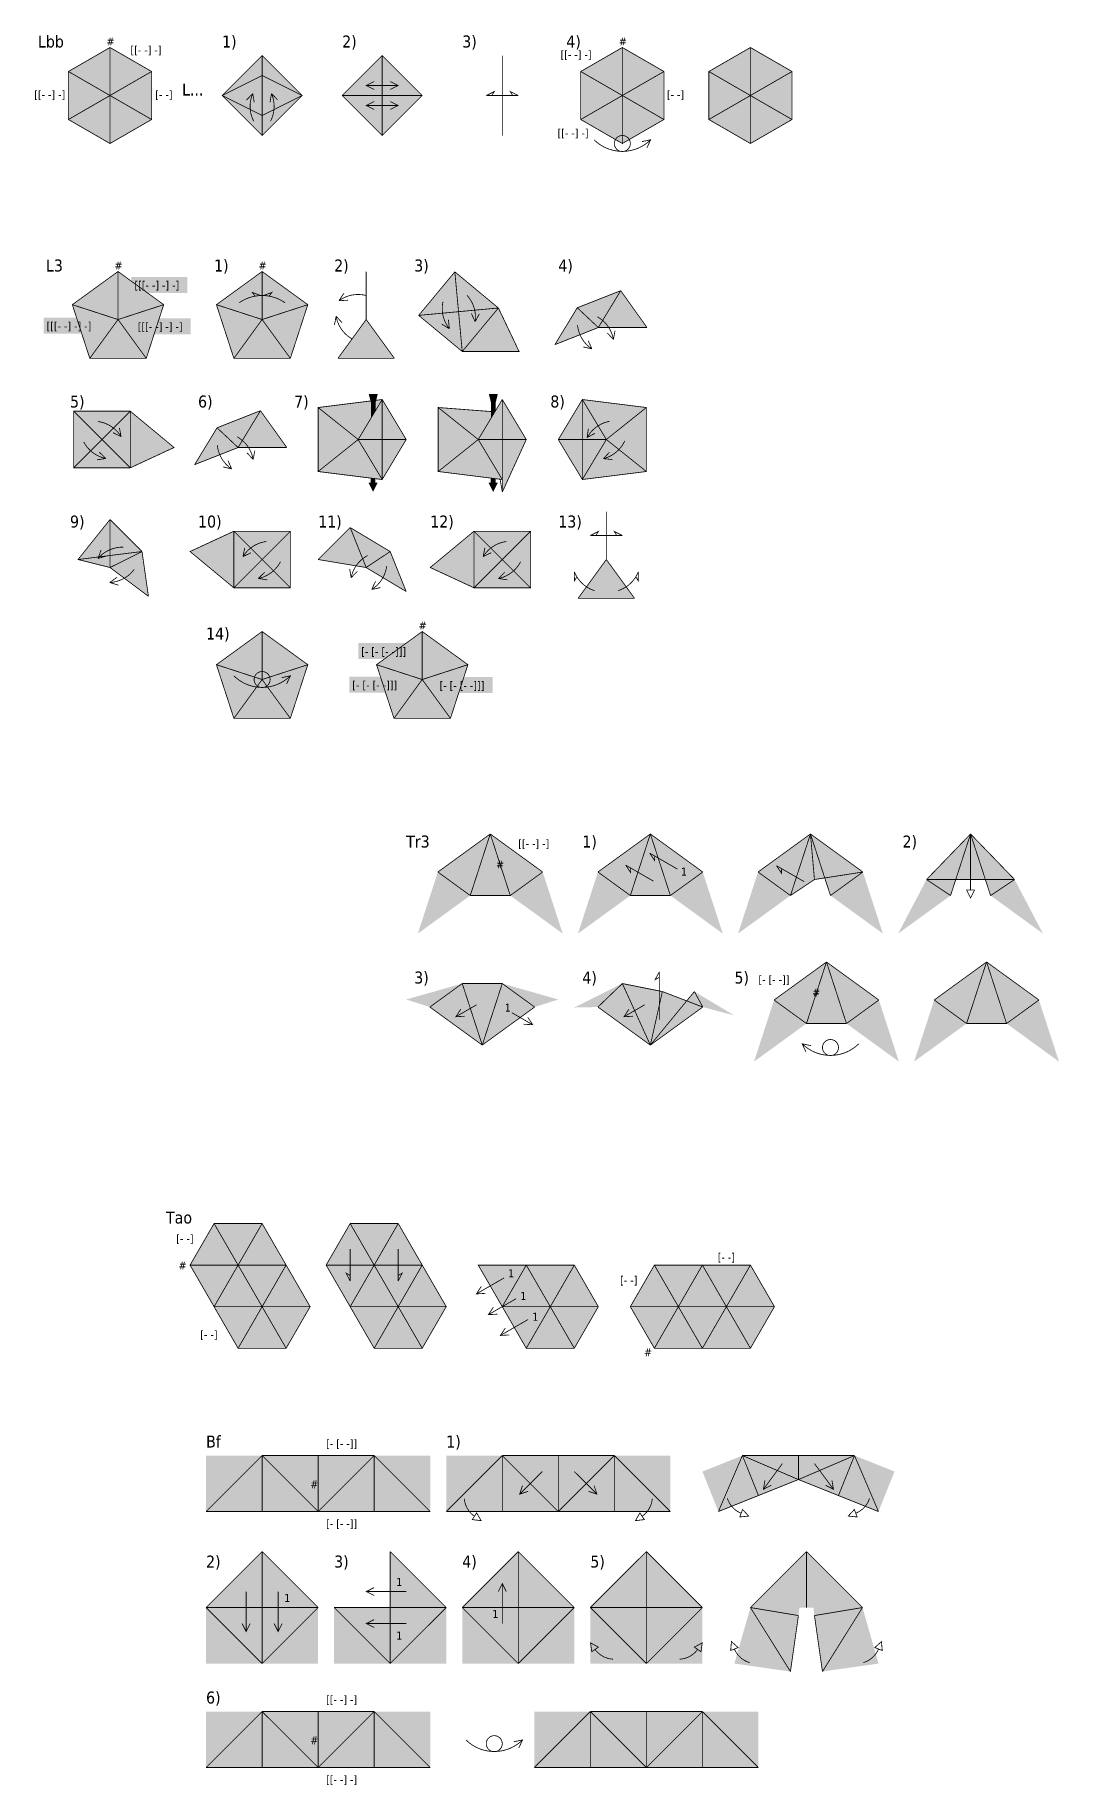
# Model space of a CAD drawing. Header units: inches. Extents: x -12.5 to 77.3, y -38.9 to 8.1.
# Drawn here: x 26.06 to 38.85, y -37.62 to -15.74 of the extents above; entities that cross this region are included whole.
import ezdxf

# ---------------------------------------------------------------- set-up
doc = ezdxf.new("R2010")
doc.units = ezdxf.units.IN
doc.header["$LTSCALE"] = 0.2
doc.header["$MEASUREMENT"] = 0
for name, pattern in [('crease . . . . .', [0.4, 0.2, -0.2]), ('mountain __ . . __ . .', [1.25, 0.5, -0.25, 0, -0.25, 0, -0.25]), ('valley __ __ __', [0.75, 0.5, -0.25])]:
    doc.linetypes.add(name, pattern=pattern)
for name, color, linetype in [('arrow-back', 250, 'Continuous'), ('edge', 7, 'Continuous'), ('face-1', 151, 'Continuous'), ('face-2', 91, 'Continuous'), ('face-3', 11, 'Continuous'), ('face-4', 191, 'Continuous'), ('face-5', 51, 'Continuous'), ('face-6', 33, 'Continuous'), ('face-7', 253, 'Continuous'), ('face-n', 254, 'Continuous'), ('hinge', 250, 'crease . . . . .'), ('mountain', 12, 'mountain __ . . __ . .'), ('valley', 143, 'valley __ __ __'), ('z-labels', 94, 'Continuous'), ('z-pats', 251, 'Continuous')]:
    doc.layers.add(name, color=color, linetype=linetype)
doc.styles.add('labels', font='')
doc.styles.get('labels').set_extended_font_data('Tahoma')

msp = doc.modelspace()

# ---------------------------------------------------------------- linework, layer by layer
at = {"const_width": 0.01}
for points in [[(28.4, -16.5), (28.9, -16), (29.4, -16.5), (28.9, -17)], [(29.9, -16.5), (30.4, -16), (30.9, -16.5), (30.4, -17)], [(37.8, -26.430579), (37.8, -26.430579), (37.75, -26.530579), (37.7, -26.430579)], [(31.580404, -34.217157), (31.636337, -34.313965), (31.525332, -34.300626)], [(33.619596, -34.217157), (33.563663, -34.313965), (33.674668, -34.300626)], [(34.901883, -34.174262), (34.977879, -34.256267), (34.866678, -34.26786)], [(36.298117, -34.174262), (36.222121, -34.256267), (36.333322, -34.26786)], [(33.100259, -35.894917), (33.002271, -35.841078), (33.017994, -35.951771)], [(34.299741, -35.894917), (34.397729, -35.841078), (34.382006, -35.951771)], [(34.846368, -35.900227), (34.762994, -35.825734), (34.753425, -35.937127)], [(36.553632, -35.900227), (36.637006, -35.825734), (36.646575, -35.937127)]]:
    msp.add_lwpolyline(points, close=True, dxfattribs=at)
for points in [[(28.9, -16.75), (28.9, -16.25)], [(30.3, -16.325), (30.3, -16.325), (30.2, -16.375), (30.3, -16.425)], [(30.2, -16.375), (30.6, -16.375)], [(30.5, -16.325), (30.5, -16.325), (30.6, -16.375), (30.5, -16.425)], [(28.705783, -16.556127), (28.783162, -16.475426)], [(28.801295, -16.58575), (28.783162, -16.475426)], [(28.998705, -16.58575), (29.016838, -16.475426)], [(29.094217, -16.556127), (29.016838, -16.475426)], [(30.3, -16.675), (30.3, -16.675), (30.2, -16.625), (30.3, -16.575)], [(30.2, -16.625), (30.6, -16.625)], [(30.5, -16.675), (30.5, -16.675), (30.6, -16.625), (30.5, -16.575)], [(33.7062, -17.154834), (33.7062, -17.154834), (33.753553, -17.053553), (33.644117, -17.076439)], [(29.921026, -18.972081), (29.859622, -19.065514)], [(29.971211, -19.058577), (29.859622, -19.065514)], [(31.514148, -19.224835), (31.560777, -19.326452)], [(31.614093, -19.228179), (31.560777, -19.326452)], [(29.803698, -19.368864), (29.824498, -19.259012)], [(29.8999, -19.341564), (29.824498, -19.259012)], [(31.143003, -19.357187), (31.23895, -19.414585)], [(31.2273, -19.303389), (31.23895, -19.414585)], [(33.212447, -19.467163), (33.287969, -19.549604)], [(33.308608, -19.439721), (33.287969, -19.549604)], [(32.910523, -19.641987), (33.019441, -19.667224)], [(32.97428, -19.564947), (33.019441, -19.667224)], [(30.263396, -20.527674), (30.263396, -20.33615), (30.238396, -20.23615), (30.338396, -20.23615), (30.313396, -20.33615), (30.313396, -20.444341)], [(31.763396, -20.527674), (31.763396, -20.33615), (31.738396, -20.23615), (31.838396, -20.23615), (31.813396, -20.33615), (31.813396, -20.444341)], [(27.037912, -20.715021), (27.138692, -20.763432)], [(27.116953, -20.653762), (27.138692, -20.763432)], [(32.975966, -20.664859), (32.959771, -20.775484)], [(33.057988, -20.722065), (32.959771, -20.775484)], [(26.867359, -20.958669), (26.947341, -21.036791)], [(28.712447, -20.967163), (28.787969, -21.049604)], [(28.808608, -20.939721), (28.787969, -21.049604)], [(33.24058, -20.956826), (33.164628, -21.038872)], [(26.836854, -21.053903), (26.947341, -21.036791)], [(28.410523, -21.141987), (28.519441, -21.167224)], [(28.47428, -21.064947), (28.519441, -21.167224)], [(33.275836, -21.050406), (33.164628, -21.038872)], [(30.311246, -21.288906), (30.311246, -21.343841), (30.336246, -21.343841), (30.286246, -21.443841), (30.236246, -21.343841), (30.261246, -21.343841), (30.261246, -21.282656)], [(31.811246, -21.288906), (31.811246, -21.343841), (31.836246, -21.343841), (31.786246, -21.443841), (31.736246, -21.343841), (31.761246, -21.343841), (31.761246, -21.282656)], [(26.887965, -22.182301), (26.849709, -22.287357)], [(26.956708, -22.254928), (26.849709, -22.287357)], [(28.683047, -22.153762), (28.661308, -22.263432)], [(28.762088, -22.215021), (28.661308, -22.263432)], [(31.683047, -22.153762), (31.661308, -22.263432)], [(31.762088, -22.215021), (31.661308, -22.263432)], [(27.087991, -22.521794), (26.997001, -22.586764)], [(28.932641, -22.458669), (28.852659, -22.536791)], [(29.993868, -22.41731), (30.011806, -22.527666)], [(30.089329, -22.447101), (30.011806, -22.527666)], [(31.932641, -22.458669), (31.852659, -22.536791)], [(27.103571, -22.620573), (26.997001, -22.586764)], [(28.963146, -22.553903), (28.852659, -22.536791)], [(30.316982, -22.572671), (30.269324, -22.67381)], [(30.37883, -22.651251), (30.269324, -22.67381)], [(31.963146, -22.553903), (31.852659, -22.536791)], [(29.2062, -23.854834), (29.2062, -23.854834), (29.253553, -23.753553), (29.144117, -23.776439)], [(37.75, -25.730579), (37.75, -26.430579)], [(31.381699, -27.921893), (31.381699, -27.921893), (31.320096, -28.015195), (31.431699, -28.008496)], [(31.579904, -27.865195), (31.320096, -28.015195)], [(32.020096, -27.965195), (32.279904, -28.115195)], [(33.481699, -27.921893), (33.481699, -27.921893), (33.420096, -28.015195), (33.531699, -28.008496)], [(33.679904, -27.865195), (33.420096, -28.015195)], [(32.218301, -28.021893), (32.218301, -28.021893), (32.279904, -28.115195), (32.168301, -28.108496)], [(35.6938, -28.454834), (35.6938, -28.454834), (35.646447, -28.353553), (35.755883, -28.376439)], [(31.923205, -31.279423), (31.576795, -31.479423)], [(31.688398, -31.472724), (31.688398, -31.472724), (31.576795, -31.479423), (31.638398, -31.386122)], [(31.838397, -31.732532), (31.838397, -31.732532), (31.726795, -31.73923), (31.788397, -31.645929)], [(32.073205, -31.53923), (31.726795, -31.73923)], [(31.988397, -31.992339), (31.988397, -31.992339), (31.876795, -31.999038), (31.938397, -31.905737)], [(32.223205, -31.799038), (31.876795, -31.999038)], [(35.4, -33.6), (35.162244, -33.92167)], [(35.8, -33.6), (36.037756, -33.92167)], [(32.223223, -33.947487), (32.223223, -33.947487), (32.117157, -33.982843), (32.152513, -33.876777)], [(32.4, -33.7), (32.117157, -33.982843)], [(32.8, -33.7), (33.082843, -33.982843)], [(32.976777, -33.947487), (32.976777, -33.947487), (33.082843, -33.982843), (33.047487, -33.876777)], [(35.261891, -33.870972), (35.261891, -33.870972), (35.162244, -33.92167), (35.181474, -33.811533)], [(35.938109, -33.870972), (35.938109, -33.870972), (36.037756, -33.92167), (36.018526, -33.811533)], [(28.7, -35.2), (28.7, -35.7)], [(29.1, -35.2), (29.1, -35.7)], [(30.3, -35.25), (30.3, -35.25), (30.2, -35.2), (30.3, -35.15)], [(30.7, -35.2), (30.2, -35.2)], [(31.85, -35.2), (31.85, -35.2), (31.9, -35.1), (31.95, -35.2)], [(31.9, -35.6), (31.9, -35.1)], [(28.75, -35.6), (28.75, -35.6), (28.7, -35.7), (28.65, -35.6)], [(29.15, -35.6), (29.15, -35.6), (29.1, -35.7), (29.05, -35.6)], [(30.3, -35.65), (30.3, -35.65), (30.2, -35.6), (30.3, -35.55)], [(30.7, -35.6), (30.2, -35.6)], [(32.1062, -37.156171), (32.1062, -37.156171), (32.153553, -37.05489), (32.044117, -37.077776)]]:
    msp.add_lwpolyline(points, dxfattribs=at)
for points in [[(28.795236, -16.821841, -0.226312), (28.783162, -16.475426, 0.290796)], [(29.004764, -16.821841, 0.226312), (29.016838, -16.475426, -0.290796)], [(33.046447, -17.053553, 0.410434), (33.753553, -17.053553, -0.610292)], [(33.4, -17.2, 1), (33.4, -17, 1), (33.4, -17.2, -0.414214)], [(30.2, -19, 0.226312), (29.859622, -19.065514, -0.290796)], [(31.457635, -18.995528, -0.226312), (31.560777, -19.326452, 0.290796)], [(31.159098, -19.077282, 0.226312), (31.23895, -19.414585, -0.290796)], [(30.023665, -19.542705, -0.226312), (29.824498, -19.259012, 0.290796)], [(32.840077, -19.370615, 0.226312), (33.019441, -19.667224, -0.290796)], [(33.088388, -19.266202, -0.226312), (33.287969, -19.549604, 0.290796)], [(26.847974, -20.574668, -0.226312), (27.138692, -20.763432, 0.290796)], [(28.588388, -20.766202, -0.226312), (28.787969, -21.049604, 0.290796)], [(33.240627, -20.572337, 0.226312), (32.959771, -20.775484, -0.290796)], [(26.670471, -20.828243, 0.226312), (26.947341, -21.036791, -0.290796)], [(28.340077, -20.870615, 0.226312), (28.519441, -21.167224, -0.290796)], [(33.430659, -20.816663, -0.226312), (33.164628, -21.038872, 0.290796)], [(28.952026, -22.074668, 0.226312), (28.661308, -22.263432, -0.290796)], [(31.952026, -22.074668, 0.226312), (31.661308, -22.263432, -0.290796)], [(27.165877, -22.145275, 0.226312), (26.849709, -22.287357, -0.290796)], [(30.218278, -22.249244, 0.226312), (30.011806, -22.527666, -0.290796)], [(27.302509, -22.423016, -0.226312), (26.997001, -22.586764, 0.290796)], [(29.129529, -22.328243, -0.226312), (28.852659, -22.536791, 0.290796)], [(30.455911, -22.381689, -0.226312), (30.269324, -22.67381, 0.290796)], [(32.129529, -22.328243, -0.226312), (31.852659, -22.536791, 0.290796)], [(28.546447, -23.753553, 0.410434), (29.253553, -23.753553, -0.610292)], [(28.9, -23.9, 1), (28.9, -23.7, 1), (28.9, -23.9, -0.414214)], [(36.353553, -28.353553, -0.410434), (35.646447, -28.353553, 0.610292)], [(36, -28.5, -1), (36, -28.3, -1), (36, -28.5, 0.414214)], [(31.426019, -34.038437, 0.226312), (31.552869, -34.258892, -0.290796)], [(33.773981, -34.038437, -0.226312), (33.647131, -34.258892, 0.290796)], [(34.711729, -34.034202, 0.226312), (34.884281, -34.221062, -0.290796)], [(36.488271, -34.034202, -0.226312), (36.315719, -34.221062, 0.290796)], [(33.282257, -36.045424, -0.226312), (33.059126, -35.923344, 0.290796)], [(34.117743, -36.045424, 0.226312), (34.340874, -35.923344, -0.290796)], [(34.989861, -36.087804, -0.226312), (34.799896, -35.918677, 0.290796)], [(36.410139, -36.087804, 0.226312), (36.600104, -35.918677, -0.290796)], [(31.446447, -37.05489, 0.410434), (32.153553, -37.05489, -0.610292)], [(31.8, -37.201337, 1), (31.8, -37.001337, 1), (31.8, -37.201337, -0.414214)]]:
    msp.add_lwpolyline(points, format="xyb", dxfattribs=at)
at = {"color": 254}
for points in [[(27.967012, -18.766561), (27.967012, -18.966561), (27.267012, -18.766561), (27.267012, -18.966561)], [(26.869276, -19.276973), (26.869276, -19.476973), (26.169276, -19.276973), (26.169276, -19.476973)], [(28.008964, -19.283965), (28.008964, -19.483965), (27.308964, -19.283965), (27.308964, -19.483965)], [(30.263396, -20.33615), (30.313396, -20.33615), (30.238396, -20.23615), (30.338396, -20.23615)], [(30.313396, -20.444341), (30.263396, -20.527674), (30.313396, -20.33615), (30.263396, -20.33615)], [(31.763396, -20.33615), (31.813396, -20.33615), (31.738396, -20.23615), (31.838396, -20.23615)], [(31.813396, -20.444341), (31.763396, -20.527674), (31.813396, -20.33615), (31.763396, -20.33615)], [(30.336246, -21.343841), (30.286246, -21.443841), (30.236246, -21.343841)], [(30.311246, -21.343841), (30.261246, -21.343841), (30.310344, -21.292914), (30.262085, -21.286881)], [(31.836246, -21.343841), (31.786246, -21.443841), (31.736246, -21.343841)], [(31.811246, -21.343841), (31.761246, -21.343841), (31.810344, -21.292914), (31.762085, -21.286881)], [(30.800419, -23.345095), (30.800419, -23.545095), (30.100419, -23.345095), (30.100419, -23.545095)], [(30.688967, -23.765183), (30.688967, -23.965183), (29.988967, -23.765183), (29.988967, -23.965183)], [(31.778687, -23.76993), (31.778687, -23.96993), (31.078687, -23.76993), (31.078687, -23.96993)]]:
    msp.add_solid(points, dxfattribs=at)
at = {"layer": 'arrow-back', "const_width": 0.01}
for points in [[(31.77, -16.5), (31.8, -16.45), (31.7, -16.5)], [(31.7, -16.5), (32.1, -16.5)], [(32.03, -16.5), (32, -16.45), (32.1, -16.5)], [(28.812368, -19.007855), (28.776947, -18.961537), (28.881926, -19)], [(28.987632, -19.007855), (29.023053, -18.961537), (28.918074, -19)], [(33.07, -22), (33.1, -21.95), (33, -22)], [(33, -22), (33.4, -22)], [(33.33, -22), (33.3, -21.95), (33.4, -22)], [(32.832621, -22.515048), (32.802356, -22.564888), (32.800007, -22.453109)], [(33.567379, -22.515048), (33.597644, -22.564888), (33.599993, -22.453109)], [(34.088397, -26.170096), (33.741987, -25.970096)], [(33.802609, -26.005096), (33.80359, -26.063398), (33.741987, -25.970096)], [(33.788397, -26.320096), (33.441987, -26.120096)], [(33.502609, -26.155096), (33.50359, -26.213398), (33.441987, -26.120096)], [(35.67287, -26.327432), (35.32646, -26.127432)], [(35.387082, -26.162432), (35.388063, -26.220734), (35.32646, -26.127432)], [(33.860041, -27.523396), (33.809145, -27.55185), (33.862187, -27.45343)], [(33.862187, -28.05343), (33.862187, -27.45343)], [(30, -30.919615), (30, -31.319615)], [(30.6, -30.919615), (30.6, -31.319615)], [(30, -31.249615), (29.95, -31.219615), (30, -31.319615)], [(30.6, -31.249615), (30.65, -31.219615), (30.6, -31.319615)]]:
    msp.add_lwpolyline(points, dxfattribs=at)
for points in [[(28.613212, -19.090424, -0.315299), (29.186788, -19.090424, 0.290796)], [(33.053497, -22.689523, -0.226312), (32.800007, -22.453109, 0.290796)], [(33.346503, -22.689523, 0.226312), (33.599993, -22.453109, -0.290796)]]:
    msp.add_lwpolyline(points, format="xyb", dxfattribs=at)
at = {"layer": 'edge', "const_width": 0.01}
for points in [[(27, -17.1), (27.519615, -16.8), (27.519615, -16.2), (27, -15.9), (26.480385, -16.2), (26.480385, -16.8)], [(33.4, -17.1), (33.919615, -16.8), (33.919615, -16.2), (33.4, -15.9), (32.880385, -16.2), (32.880385, -16.8)], [(35, -17.1), (35.519615, -16.8), (35.519615, -16.2), (35, -15.9), (34.480385, -16.2), (34.480385, -16.8)], [(27.1, -18.7), (27.670634, -19.11459), (27.452671, -19.78541), (26.747329, -19.78541), (26.529366, -19.11459)], [(28.9, -18.7), (29.470634, -19.11459), (29.252671, -19.78541), (28.547329, -19.78541), (28.329366, -19.11459)], [(31.307508, -18.704288), (30.855898, -19.24839), (31.4, -19.7), (32.110151, -19.700003), (31.85161, -19.155898)], [(30.4, -20.3), (30.7, -20.8), (30.4, -21.3), (29.6, -21.2), (29.6, -20.4)], [(32.9, -20.3), (32.6, -20.8), (32.9, -21.3), (33.7, -21.2), (33.7, -20.4)], [(26.546447, -20.446447), (26.546447, -21.153553), (27.253553, -21.153553), (27.8, -20.9), (27.253553, -20.446447)], [(29.253553, -21.946447), (29.253553, -22.653553), (28.546447, -22.653553), (28, -22.2), (28.546447, -21.946447)], [(32.253553, -21.946447), (32.253553, -22.653553), (31.546447, -22.653553), (31, -22.4), (31.546447, -21.946447)], [(28.9, -23.2), (29.470634, -23.61459), (29.252671, -24.28541), (28.547329, -24.28541), (28.329366, -23.61459)], [(30.9, -23.2), (31.470634, -23.61459), (31.252671, -24.28541), (30.547329, -24.28541), (30.329366, -23.61459)], [(28.9, -30.6), (28.3, -30.6), (28, -31.119615), (28.6, -32.158846), (29.2, -32.158845), (29.5, -31.63923)], [(30.6, -30.6), (30, -30.6), (29.7, -31.119615), (30.3, -32.158846), (30.9, -32.158845), (31.2, -31.63923)], [(32.8, -31.119615), (31.6, -31.119615), (32.2, -32.158846), (32.8, -32.158845), (33.1, -31.63923)], [(33.8, -31.119615), (33.5, -31.63923), (33.8, -32.158845), (35, -32.158845), (35.3, -31.63923), (35, -31.119615)]]:
    msp.add_lwpolyline(points, close=True, dxfattribs=at)
for points in [[(31.9, -16), (31.9, -17)], [(30.2, -18.7), (30.2, -19.3)], [(33.379476, -18.939681), (32.83696, -19.153403)], [(33.379476, -18.939681), (33.708276, -19.399997)], [(32.83696, -19.153403), (32.557485, -19.613722)], [(30.2, -19.3), (29.847329, -19.78541)], [(30.2, -19.3), (30.552671, -19.78541)], [(32.557485, -19.613722), (33.1, -19.4)], [(33.1, -19.4), (33.708276, -19.399997)], [(29.847329, -19.78541), (30.552671, -19.78541)], [(30.4, -20.3), (30.4, -21.3)], [(31.9, -21.3), (31.9, -20.3)], [(31.9, -20.3), (32.2, -20.8), (31.9, -21.457757)], [(32.9, -20.3), (32.9, -21.3)], [(28.879476, -20.439681), (28.33696, -20.653403)], [(28.879476, -20.439681), (29.208276, -20.899997)], [(31.9, -21.3), (31.1, -21.2), (31.1, -20.4), (31.807562, -20.454064)], [(28.33696, -20.653403), (28.057485, -21.113722)], [(28.057485, -21.113722), (28.6, -20.9)], [(28.6, -20.9), (29.208276, -20.899997)], [(31.9, -21.451453), (31.872997, -21.296625)], [(31.9, -21.3), (31.9, -21.457757)], [(27, -21.8), (26.6, -22.3), (27, -22.4), (27.48, -22.76)], [(27, -21.8), (27, -22.4)], [(27, -21.8), (27.4, -22.2)], [(33.2, -21.7), (33.2, -22.3)], [(30, -21.9), (29.6, -22.3)], [(30, -21.9), (30.5, -22.2)], [(27.4, -22.2), (27.48, -22.76)], [(30.2, -22.4), (29.6, -22.3)], [(30.5, -22.2), (30.7, -22.7)], [(33.2, -22.3), (32.847329, -22.78541)], [(33.2, -22.3), (33.552671, -22.78541)], [(30.7, -22.7), (30.2, -22.4)], [(32.847329, -22.78541), (33.552671, -22.78541)], [(31.095492, -26.206107), (31.75, -25.730579)], [(31.75, -25.730579), (32.404508, -26.206107)], [(33.095492, -26.206107), (33.75, -25.730579)], [(33.75, -25.730579), (34, -26.5)], [(33.75, -25.730579), (34.404508, -26.206107)], [(35.095492, -26.206107), (35.75, -25.730579)], [(35.75, -25.730579), (36, -26.5)], [(35.75, -25.730579), (36.404508, -26.206107)], [(37.2, -26.3), (37.75, -25.730579)], [(37.5, -26.5), (37.75, -25.730579)], [(37.75, -25.730579), (38, -26.5)], [(37.75, -25.730579), (38.3, -26.3)], [(35.8, -26.3), (36.404508, -26.206107)], [(35.5, -26.5), (35.8, -26.3)], [(37.2, -26.3), (38.3, -26.3)], [(31.5, -26.5), (32, -26.5)], [(33.5, -26.5), (34, -26.5)], [(35.295492, -27.806107), (35.95, -27.330579)], [(35.95, -27.330579), (36.604508, -27.806107)], [(37.295492, -27.806107), (37.95, -27.330579)], [(37.95, -27.330579), (38.604508, -27.806107)], [(31.4, -27.6), (31.9, -27.6)], [(31.9, -27.6), (32.304508, -27.893893)], [(33.4, -27.6), (33.9, -27.7)], [(33.75, -28.369421), (34.3, -27.7)], [(33.9, -27.7), (34.404508, -27.893893)], [(34.3, -27.7), (34.404508, -27.893893)], [(30.995492, -27.893893), (31.65, -28.369421)], [(31.65, -28.369421), (32.304508, -27.893893)], [(33.095492, -27.893893), (33.75, -28.369421)], [(33.75, -28.369421), (34.404508, -27.893893)], [(35.7, -28.1), (36.2, -28.1)], [(37.7, -28.1), (38.2, -28.1)], [(32.2, -31.119615), (32.5, -31.63923)], [(32.2, -32.158846), (32.5, -31.63923)], [(28.9, -33.5), (29.6, -33.5)], [(29.6, -33.5), (30.3, -33.5)], [(31.9, -33.5), (32.6, -33.5)], [(32.6, -33.5), (33.3, -33.5)], [(34.9, -33.5), (35.6, -33.5)], [(35.6, -33.5), (36.3, -33.5)], [(35.1, -34), (35.6, -33.8)], [(35.6, -33.8), (36.1, -34)], [(34.6, -34.2), (35.1, -34)], [(36.1, -34), (36.6, -34.2)], [(28.2, -34.2), (28.9, -34.2)], [(28.9, -34.2), (29.6, -34.2)], [(29.6, -34.2), (30.3, -34.2)], [(30.3, -34.2), (31, -34.2)], [(31.2, -34.2), (31.9, -34.2)], [(31.9, -34.2), (32.6, -34.2)], [(32.6, -34.2), (33.3, -34.2)], [(33.3, -34.2), (34, -34.2)], [(28.2, -35.4), (28.9, -34.7)], [(28.9, -34.7), (29.6, -35.4)], [(30.5, -34.7), (30.5, -35.4)], [(30.5, -34.7), (31.2, -35.4)], [(31.4, -35.4), (32.1, -34.7)], [(32.1, -34.7), (32.8, -35.4)], [(33, -35.4), (33.7, -34.7)], [(33.7, -34.7), (34.4, -35.4)], [(35, -35.4), (35.7, -34.7)], [(35.7, -34.7), (36.4, -35.4)], [(28.9, -35.4), (28.9, -36.1)], [(30.5, -35.4), (29.8, -35.4)], [(30.5, -36.1), (31.2, -35.4)], [(31.4, -35.4), (32.1, -36.1)], [(32.1, -35.4), (32.1, -36.1)], [(33.7, -35.4), (33.7, -36.1)], [(35.6, -35.5), (35.5, -36.2)], [(35.8, -35.5), (35.9, -36.2)], [(28.9, -36.7), (29.6, -36.7)], [(29.6, -36.7), (30.3, -36.7)], [(33, -36.7), (33.7, -36.7)], [(33.7, -36.7), (34.4, -36.7)], [(28.2, -37.4), (28.9, -37.4)], [(28.9, -37.4), (29.6, -37.4)], [(29.6, -37.4), (30.3, -37.4)], [(30.3, -37.4), (31, -37.4)], [(32.3, -37.4), (33, -37.4)], [(33, -37.4), (33.7, -37.4)], [(33.7, -37.4), (34.4, -37.4)], [(34.4, -37.4), (35.1, -37.4)]]:
    msp.add_lwpolyline(points, dxfattribs=at)
at = {"layer": 'face-1'}
for points in [[(26.480385, -16.2), (27, -16.5), (27, -15.9)], [(27, -15.9), (27, -16.5), (27.519615, -16.2)], [(32.880385, -16.2), (33.4, -16.5), (33.4, -15.9)], [(33.4, -15.9), (33.4, -16.5), (33.919615, -16.2)], [(26.480385, -16.8), (27, -16.5), (26.480385, -16.2)], [(27.519615, -16.2), (27, -16.5), (27.519615, -16.8)], [(28.9, -16.75), (28.9, -16.25), (28.4, -16.5)], [(32.880385, -16.8), (33.4, -16.5), (32.880385, -16.2)], [(27, -17.1), (27, -16.5), (26.480385, -16.8)], [(27.519615, -16.8), (27, -16.5), (27, -17.1)], [(28.4, -16.5), (28.9, -16.75), (28.9, -17)], [(33.4, -17.1), (33.4, -16.5), (32.880385, -16.8)], [(35, -17.1), (35, -16.5), (34.480385, -16.8)], [(35.519615, -16.8), (35, -16.5), (35, -17.1)], [(27.1, -19.3), (26.529366, -19.11459), (27.1, -19.3), (27.1, -18.7)], [(27.1, -18.7), (27.1, -19.3), (27.670634, -19.11459)], [(28.9, -19.3), (28.329366, -19.11459), (28.9, -19.3), (28.9, -18.7)], [(28.9, -18.7), (28.9, -19.3), (29.470634, -19.11459)], [(33.379476, -18.939681), (32.83696, -19.153403), (33.1, -19.4)], [(33.379476, -18.939681), (33.708276, -19.399997), (33.1, -19.4)], [(26.747329, -19.78541), (27.1, -19.3), (26.529366, -19.11459)], [(27.670634, -19.11459), (27.1, -19.3), (27.452671, -19.78541)], [(28.547329, -19.78541), (28.9, -19.3), (28.329366, -19.11459)], [(29.470634, -19.11459), (28.9, -19.3), (29.252671, -19.78541)], [(31.4, -19.7), (31.85161, -19.155898), (32.110151, -19.700003)], [(33.1, -19.4), (32.557485, -19.613722), (32.83696, -19.153403)], [(27.1, -19.3), (27.452671, -19.78541), (26.747329, -19.78541)], [(28.9, -19.3), (29.252671, -19.78541), (28.547329, -19.78541)], [(30.2, -19.3), (30.552671, -19.78541), (29.847329, -19.78541)], [(27.253553, -21.153553), (27.253553, -20.446447), (27.8, -20.9)], [(28.879476, -20.439681), (28.33696, -20.653403), (28.6, -20.9)], [(28.879476, -20.439681), (29.208276, -20.899997), (28.6, -20.9)], [(28.6, -20.9), (28.057485, -21.113722), (28.33696, -20.653403)], [(27, -21.8), (27.4, -22.2), (27, -22.4)], [(28.546447, -22.653553), (28.546447, -21.946447), (28, -22.2)], [(28.546447, -21.946447), (28.9, -22.3), (28.546447, -22.653553)], [(30, -21.9), (29.6, -22.3), (30.2, -22.4)], [(30, -21.9), (30.5, -22.2), (30.2, -22.4)], [(31.546447, -22.653553), (31.546447, -21.946447), (31, -22.4)], [(27.4, -22.2), (27, -22.4), (27.48, -22.76)], [(30.2, -22.4), (30.7, -22.7), (30.5, -22.2)], [(33.2, -22.3), (33.552671, -22.78541), (32.847329, -22.78541)], [(28.9, -23.8), (28.329366, -23.61459), (28.9, -23.8), (28.9, -23.2)], [(28.547329, -24.28541), (28.9, -23.8), (28.329366, -23.61459)], [(29.470634, -23.61459), (28.9, -23.8), (29.252671, -24.28541)], [(28.9, -23.8), (29.252671, -24.28541), (28.547329, -24.28541)], [(31.5, -26.5), (31.095492, -26.206107), (31.75, -25.730579)], [(31.5, -26.5), (32, -26.5), (31.75, -25.730579)], [(32.404508, -26.206107), (32, -26.5), (31.75, -25.730579)], [(33.5, -26.5), (33.095492, -26.206107), (33.75, -25.730579)], [(33.5, -26.5), (34, -26.5), (33.75, -25.730579)], [(34.404508, -26.206107), (34, -26.5), (33.75, -25.730579)], [(35.5, -26.5), (35.095492, -26.206107), (35.75, -25.730579)], [(35.5, -26.5), (35.8, -26.3), (35.75, -25.730579)], [(36.404508, -26.206107), (36, -26.5), (35.75, -25.730579)], [(37.5, -26.5), (37.2, -26.3), (37.75, -25.730579)], [(38.3, -26.3), (38, -26.5), (37.75, -25.730579)], [(31.5, -26.5), (31.095492, -26.206107), (30.845492, -26.975528)], [(32.404508, -26.206107), (32, -26.5), (32.654508, -26.975528)], [(33.5, -26.5), (33.095492, -26.206107), (32.845492, -26.975528)], [(34.404508, -26.206107), (34, -26.5), (34.654508, -26.975528)], [(35.5, -26.5), (35.095492, -26.206107), (34.845492, -26.975528)], [(36.404508, -26.206107), (36, -26.5), (36.654508, -26.975528)], [(37.5, -26.5), (37.2, -26.3), (36.845492, -26.975528)], [(38.3, -26.3), (38, -26.5), (38.654508, -26.975528)], [(37.7, -28.1), (38.2, -28.1), (37.95, -27.330579)], [(38.604508, -27.806107), (38.2, -28.1), (37.95, -27.330579)], [(31.4, -27.6), (30.995492, -27.893893), (30.7, -27.8)], [(31.4, -27.6), (30.995492, -27.893893), (31.65, -28.369421)], [(32.304508, -27.893893), (31.9, -27.6), (31.65, -28.369421)], [(32.304508, -27.893893), (31.9, -27.6), (32.6, -27.8)], [(33.4, -27.6), (33.095492, -27.893893), (32.8, -27.9)], [(33.4, -27.6), (33.095492, -27.893893), (33.75, -28.369421)], [(34.404508, -27.893893), (33.9, -27.7), (33.75, -28.369421)], [(34.404508, -27.893893), (34.3, -27.7), (34.8, -28)], [(35.7, -28.1), (35.295492, -27.806107), (35.045492, -28.575528)], [(36.604508, -27.806107), (36.2, -28.1), (36.854508, -28.575528)], [(28, -31.119615), (28.6, -31.119615), (28.3, -30.6)], [(28.3, -30.6), (28.6, -31.119615), (28.9, -30.6)], [(28.9, -30.6), (28.6, -31.119615), (29.2, -31.119615)], [(29.7, -31.119615), (30.3, -31.119615), (30, -30.6)], [(30, -30.6), (30.3, -31.119615), (30.6, -30.6)], [(30.6, -30.6), (30.3, -31.119615), (30.9, -31.119615)], [(28.3, -31.63923), (28.6, -31.119615), (28, -31.119615)], [(28.9, -31.63923), (28.6, -31.119615), (28.3, -31.63923)], [(29.2, -31.119615), (28.6, -31.119615), (28.9, -31.63923)], [(29.2, -31.119615), (28.9, -31.63923), (29.5, -31.63923)], [(30, -31.63923), (30.3, -31.119615), (29.7, -31.119615)], [(30.6, -31.63923), (30.3, -31.119615), (30, -31.63923)], [(30.9, -31.119615), (30.3, -31.119615), (30.6, -31.63923)], [(30.9, -31.119615), (30.6, -31.63923), (31.2, -31.63923)], [(31.9, -31.63923), (32.2, -31.119615), (31.6, -31.119615)], [(32.5, -31.63923), (32.2, -31.119615), (31.9, -31.63923)], [(32.8, -31.119615), (32.2, -31.119615), (32.5, -31.63923)], [(32.8, -31.119615), (32.5, -31.63923), (33.1, -31.63923)], [(35, -31.119615), (34.4, -31.119615), (34.7, -31.63923)], [(35, -31.119615), (34.7, -31.63923), (35.3, -31.63923)], [(28.6, -32.158846), (28.9, -31.63923), (28.3, -31.63923)], [(29.2, -32.158845), (28.9, -31.63923), (28.6, -32.158846)], [(29.5, -31.63923), (28.9, -31.63923), (29.2, -32.158845)], [(30.3, -32.158846), (30.6, -31.63923), (30, -31.63923)], [(30.9, -32.158845), (30.6, -31.63923), (30.3, -32.158846)], [(31.2, -31.63923), (30.6, -31.63923), (30.9, -32.158845)], [(32.2, -32.158846), (32.5, -31.63923), (31.9, -31.63923)], [(32.8, -32.158845), (32.5, -31.63923), (32.2, -32.158846)], [(33.1, -31.63923), (32.5, -31.63923), (32.8, -32.158845)], [(35, -32.158845), (34.7, -31.63923), (34.4, -32.158846)], [(35.3, -31.63923), (34.7, -31.63923), (35, -32.158845)], [(28.2, -34.2), (28.9, -34.2), (28.2, -34.2), (28.9, -33.5)], [(28.2, -34.2), (28.2, -33.5), (28.2, -34.2), (28.9, -33.5)], [(29.6, -34.2), (28.9, -34.2), (29.6, -34.2), (28.9, -33.5)], [(28.9, -33.5), (29.6, -34.2), (29.6, -33.5)], [(30.3, -33.5), (29.6, -33.5), (29.6, -34.2)], [(29.6, -34.2), (30.3, -33.5), (30.3, -34.2)], [(31, -34.2), (30.3, -33.5), (30.3, -34.2)], [(31, -34.2), (30.3, -33.5), (31, -33.5)], [(31.2, -34.2), (31.9, -34.2), (31.2, -34.2), (31.9, -33.5)], [(31.2, -34.2), (31.2, -33.5), (31.2, -34.2), (31.9, -33.5)], [(32.6, -34.2), (31.9, -34.2), (32.6, -34.2), (31.9, -33.5)], [(31.9, -33.5), (32.6, -34.2), (32.6, -33.5)], [(33.3, -33.5), (32.6, -33.5), (32.6, -34.2)], [(32.6, -34.2), (33.3, -33.5), (33.3, -34.2)], [(34, -34.2), (33.3, -33.5), (33.3, -34.2)], [(34, -34.2), (33.3, -33.5), (34, -33.5)], [(34.6, -34.2), (34.4, -33.7), (34.6, -34.2), (34.9, -33.5)], [(34.6, -34.2), (35.1, -34), (34.6, -34.2), (34.9, -33.5)], [(35.6, -33.8), (35.1, -34), (35.6, -33.8), (34.9, -33.5)], [(34.9, -33.5), (35.6, -33.8), (35.6, -33.5)], [(36.3, -33.5), (35.6, -33.5), (35.6, -33.8)], [(35.6, -33.8), (36.3, -33.5), (36.1, -34)], [(36.6, -34.2), (36.3, -33.5), (36.1, -34)], [(36.6, -34.2), (36.3, -33.5), (36.8, -33.7)], [(28.2, -35.4), (28.9, -36.1), (28.9, -35.4)], [(28.2, -35.4), (28.9, -36.1), (28.2, -36.1)], [(29.6, -35.4), (28.9, -35.4), (28.9, -36.1)], [(29.6, -35.4), (29.6, -36.1), (28.9, -36.1)], [(29.8, -35.4), (30.5, -36.1), (29.8, -36.1)], [(31.2, -35.4), (31.2, -36.1), (30.5, -36.1)], [(31.4, -35.4), (32.1, -36.1), (31.4, -36.1)], [(32.8, -35.4), (32.1, -35.4), (32.1, -36.1)], [(32.8, -35.4), (32.8, -36.1), (32.1, -36.1)], [(33, -35.4), (33.7, -36.1), (33.7, -35.4)], [(33, -35.4), (33.7, -36.1), (33, -36.1)], [(34.4, -35.4), (33.7, -35.4), (33.7, -36.1)], [(34.4, -35.4), (34.4, -36.1), (33.7, -36.1)], [(35, -35.4), (35.5, -36.2), (34.8, -36.1)], [(35, -35.4), (35.5, -36.2), (35.6, -35.5)], [(36.4, -35.4), (35.8, -35.5), (35.9, -36.2)], [(36.4, -35.4), (36.6, -36.1), (35.9, -36.2)], [(28.2, -37.4), (28.9, -37.4), (28.2, -37.4), (28.9, -36.7)], [(28.2, -37.4), (28.2, -36.7), (28.2, -37.4), (28.9, -36.7)], [(31, -37.4), (30.3, -36.7), (30.3, -37.4)], [(31, -37.4), (30.3, -36.7), (31, -36.7)]]:
    msp.add_solid(points, dxfattribs=at)
at = {"layer": 'face-2'}
for points in [[(30.4, -17), (30.4, -16.5), (29.9, -16.5)], [(30.4, -20.3), (30.1, -20.8), (30.7, -20.8)], [(31.9, -20.3), (31.6, -20.8), (32.2, -20.8)], [(33.2, -20.8), (33.7, -20.4), (33.2, -20.8), (32.9, -20.3)], [(32.9, -20.3), (33.2, -20.8), (32.9, -21.3)], [(33.7, -21.2), (33.2, -20.8), (33.7, -20.4)], [(30.7, -20.8), (30.1, -20.8), (30.4, -21.3)], [(32.2, -20.8), (31.9, -20.8), (31.9, -21.457757)], [(31.4, -27.6), (31.9, -27.6), (31.65, -28.369421)], [(33.4, -27.6), (33.9, -27.7), (33.75, -28.369421)], [(37.7, -28.1), (37.295492, -27.806107), (37.045492, -28.575528)], [(38.604508, -27.806107), (38.2, -28.1), (38.854508, -28.575528)], [(34.7, -31.63923), (34.4, -31.119615), (34.1, -31.63923)], [(33.8, -32.158845), (33.5, -31.63923), (34.1, -31.63923)], [(28.2, -35.4), (28.9, -35.4), (28.2, -35.4), (28.9, -34.7)], [(29.6, -35.4), (28.9, -35.4), (29.6, -35.4), (28.9, -34.7)], [(33, -35.4), (33.7, -35.4), (33, -35.4), (33.7, -34.7)], [(35.7, -34.7), (35, -35.4), (35.6, -35.5)], [(29.8, -35.4), (30.5, -36.1), (30.5, -35.4)], [(31.4, -35.4), (32.1, -36.1), (32.1, -35.4)], [(29.6, -37.4), (28.9, -37.4), (29.6, -37.4), (28.9, -36.7)], [(30.3, -36.7), (29.6, -36.7), (29.6, -37.4)], [(32.3, -37.4), (33, -37.4), (32.3, -37.4), (33, -36.7)], [(32.3, -37.4), (32.3, -36.7), (32.3, -37.4), (33, -36.7)], [(35.1, -37.4), (34.4, -36.7), (34.4, -37.4)], [(35.1, -37.4), (34.4, -36.7), (35.1, -36.7)]]:
    msp.add_solid(points, dxfattribs=at)
at = {"layer": 'face-3'}
for points in [[(28.4, -16.5), (28.9, -16.25), (28.9, -16)], [(28.9, -16), (28.9, -16.25), (29.4, -16.5)], [(29.9, -16.5), (30.4, -16.5), (30.4, -16)], [(30.4, -16), (30.4, -16.5), (30.9, -16.5)], [(30.9, -16.5), (30.4, -16.5), (30.4, -17)], [(30.855898, -19.24839), (31.353754, -19.202144), (31.307508, -18.704288)], [(31.307508, -18.704288), (31.353754, -19.202144), (31.85161, -19.155898)], [(31.4, -19.7), (31.353754, -19.202144), (30.855898, -19.24839)], [(31.85161, -19.155898), (31.353754, -19.202144), (31.4, -19.7)], [(33.2, -20.8), (32.9, -21.3), (33.7, -21.2)], [(28.546447, -22.653553), (28.9, -22.3), (29.253553, -22.653553)], [(36.404508, -26.206107), (35.8, -26.3), (35.75, -25.730579)], [(38.3, -26.3), (37.2, -26.3), (37.75, -25.730579)], [(35.7, -28.1), (35.295492, -27.806107), (35.95, -27.330579)], [(37.7, -28.1), (37.295492, -27.806107), (37.95, -27.330579)], [(34.1, -31.63923), (33.5, -31.63923), (33.8, -31.119615)], [(34.1, -31.63923), (34.4, -31.119615), (33.8, -31.119615)], [(31.4, -35.4), (32.1, -35.4), (31.4, -35.4), (32.1, -34.7)], [(32.8, -35.4), (32.1, -35.4), (32.8, -35.4), (32.1, -34.7)], [(34.4, -35.4), (33.7, -35.4), (34.4, -35.4), (33.7, -34.7)], [(35.8, -35.5), (36.4, -35.4), (35.7, -34.7)], [(29.6, -37.4), (30.3, -36.7), (30.3, -37.4)]]:
    msp.add_solid(points, dxfattribs=at)
at = {"layer": 'face-4'}
for points in [[(33.919615, -16.2), (33.4, -16.5), (33.919615, -16.8)], [(33.919615, -16.8), (33.4, -16.5), (33.4, -17.1)], [(26.546447, -21.153553), (26.9, -20.8), (26.546447, -20.446447)], [(26.546447, -20.446447), (26.9, -20.8), (27.253553, -20.446447)], [(27.253553, -20.446447), (26.9, -20.8), (27.253553, -21.153553)], [(27.253553, -21.153553), (26.9, -20.8), (26.546447, -21.153553)], [(31.546447, -21.946447), (31.9, -22.3), (31.546447, -22.653553)], [(28.9, -23.2), (28.9, -23.8), (29.470634, -23.61459)], [(35.7, -28.1), (36.2, -28.1), (35.95, -27.330579)], [(36.604508, -27.806107), (36.2, -28.1), (35.95, -27.330579)], [(33.75, -28.369421), (34.404508, -27.893893), (34.3, -27.7)], [(34.4, -32.158846), (33.8, -32.158845), (34.1, -31.63923)], [(34.4, -32.158846), (34.7, -31.63923), (34.1, -31.63923)], [(31.2, -35.4), (30.5, -35.4), (31.2, -35.4), (30.5, -34.7)], [(31.2, -35.4), (30.5, -35.4), (30.5, -36.1)], [(28.9, -36.7), (29.6, -37.4), (29.6, -36.7)]]:
    msp.add_solid(points, dxfattribs=at)
at = {"layer": 'face-5'}
for points in [[(34.480385, -16.2), (35, -16.5), (35, -15.9)], [(35, -15.9), (35, -16.5), (35.519615, -16.2)], [(28.9, -16.25), (29.4, -16.5), (28.9, -16.75)], [(34.480385, -16.8), (35, -16.5), (34.480385, -16.2)], [(35.519615, -16.2), (35, -16.5), (35.519615, -16.8)], [(28.9, -17), (28.9, -16.75), (29.4, -16.5)], [(30.1, -20.8), (29.6, -20.4), (30.1, -20.8), (30.4, -20.3)], [(30.4, -20.3), (30.1, -20.8), (30.4, -21.3)], [(31.9, -20.3), (31.6, -20.8), (31.9, -21.3)], [(32.9, -20.3), (33.2, -20.8), (32.6, -20.8)], [(29.6, -21.2), (30.1, -20.8), (29.6, -20.4)], [(31.6, -20.8), (31.1, -20.4), (31.6, -20.8), (31.807562, -20.454064)], [(31.1, -21.2), (31.6, -20.8), (31.1, -20.4)], [(30.1, -20.8), (30.4, -21.3), (29.6, -21.2)], [(31.6, -20.8), (31.9, -21.3), (31.1, -21.2)], [(32.6, -20.8), (33.2, -20.8), (32.9, -21.3)], [(27, -21.8), (27.4, -22.2), (26.6, -22.3)], [(26.6, -22.3), (27.4, -22.2), (27, -22.4)], [(31.546447, -22.653553), (31.9, -22.3), (32.253553, -22.653553)], [(30.547329, -24.28541), (30.9, -23.8), (30.329366, -23.61459)], [(31.470634, -23.61459), (30.9, -23.8), (31.252671, -24.28541)], [(30.9, -23.8), (31.252671, -24.28541), (30.547329, -24.28541)], [(36.4, -35.4), (35.7, -35.4), (36.4, -35.4), (35.7, -34.7)], [(33.7, -37.4), (33, -37.4), (33.7, -37.4), (33, -36.7)], [(33, -36.7), (33.7, -37.4), (33.7, -36.7)]]:
    msp.add_solid(points, dxfattribs=at)
at = {"layer": 'face-6'}
for points in [[(29.253553, -21.946447), (28.9, -22.3), (28.546447, -21.946447)], [(29.253553, -22.653553), (28.9, -22.3), (29.253553, -21.946447)], [(35, -35.4), (35.7, -35.4), (35, -35.4), (35.7, -34.7)], [(34.4, -36.7), (33.7, -36.7), (33.7, -37.4)], [(33.7, -37.4), (34.4, -36.7), (34.4, -37.4)]]:
    msp.add_solid(points, dxfattribs=at)
at = {"layer": 'face-7'}
for points in [[(32.253553, -21.946447), (31.9, -22.3), (31.546447, -21.946447)], [(32.253553, -22.653553), (31.9, -22.3), (32.253553, -21.946447)]]:
    msp.add_solid(points, dxfattribs=at)
at = {"layer": 'face-n'}
for points in [[(30.9, -23.8), (30.329366, -23.61459), (30.9, -23.8), (30.9, -23.2)], [(30.9, -23.2), (30.9, -23.8), (31.470634, -23.61459)]]:
    msp.add_solid(points, dxfattribs=at)
at = {"layer": 'hinge', "const_width": 0.01}
for points in [[(33.4, -15.9), (33.4, -16.5)], [(35, -15.9), (35, -16.5)], [(32.880385, -16.2), (33.4, -16.5)], [(33.919615, -16.2), (33.4, -16.5)], [(34.480385, -16.2), (35, -16.5)], [(35.519615, -16.2), (35, -16.5)], [(33.4, -16.5), (32.880385, -16.8)], [(33.4, -16.5), (33.919615, -16.8)], [(33.4, -17.1), (33.4, -16.5)], [(35, -16.5), (34.480385, -16.8)], [(35, -16.5), (35.519615, -16.8)], [(35, -17.1), (35, -16.5)], [(27.1, -18.7), (27.1, -19.3)], [(27.1, -19.3), (26.529366, -19.11459)], [(27.1, -19.3), (27.670634, -19.11459)], [(33.1, -19.4), (32.83696, -19.153403)], [(27.1, -19.3), (26.747329, -19.78541)], [(27.1, -19.3), (27.452671, -19.78541)], [(28.9, -19.3), (28.547329, -19.78541)], [(28.9, -19.3), (29.252671, -19.78541)], [(28.6, -20.9), (28.33696, -20.653403)], [(27.4, -22.2), (27, -22.4)], [(30.2, -22.4), (30.5, -22.2)], [(28.9, -23.2), (28.9, -23.8)], [(30.9, -23.2), (30.9, -23.8)], [(28.9, -23.8), (28.329366, -23.61459)], [(28.9, -23.8), (29.470634, -23.61459)], [(30.9, -23.8), (30.329366, -23.61459)], [(30.9, -23.8), (31.470634, -23.61459)], [(28.9, -23.8), (28.547329, -24.28541)], [(28.9, -23.8), (29.252671, -24.28541)], [(30.9, -23.8), (30.547329, -24.28541)], [(30.9, -23.8), (31.252671, -24.28541)], [(31.5, -26.5), (31.75, -25.730579)], [(31.75, -25.730579), (32, -26.5)], [(31.095492, -26.206107), (31.5, -26.5)], [(32, -26.5), (32.404508, -26.206107)], [(33.095492, -26.206107), (33.5, -26.5)], [(34, -26.5), (34.404508, -26.206107)], [(35.095492, -26.206107), (35.5, -26.5)], [(36, -26.5), (36.404508, -26.206107)], [(35.7, -28.1), (35.95, -27.330579)], [(35.95, -27.330579), (36.2, -28.1)], [(37.7, -28.1), (37.95, -27.330579)], [(37.95, -27.330579), (38.2, -28.1)], [(31.65, -28.369421), (31.9, -27.6)], [(33.75, -28.369421), (33.9, -27.7)], [(35.295492, -27.806107), (35.7, -28.1)], [(36.2, -28.1), (36.604508, -27.806107)], [(37.295492, -27.806107), (37.7, -28.1)], [(38.2, -28.1), (38.604508, -27.806107)], [(28.3, -30.6), (28.6, -31.119615)], [(28.9, -30.6), (28.6, -31.119615)], [(30, -30.6), (30.3, -31.119615)], [(30.6, -30.6), (30.3, -31.119615)], [(28.6, -31.119615), (28, -31.119615)], [(28.3, -31.63923), (28.6, -31.119615)], [(28.6, -31.119615), (28.9, -31.63923)], [(29.2, -31.119615), (28.6, -31.119615)], [(29.2, -31.119615), (28.9, -31.63923)], [(30, -31.63923), (30.3, -31.119615)], [(30.3, -31.119615), (30.6, -31.63923)], [(30.9, -31.119615), (30.6, -31.63923)], [(31.9, -31.63923), (32.2, -31.119615)], [(32.8, -31.119615), (32.5, -31.63923)], [(33.8, -31.119615), (34.1, -31.63923)], [(34.1, -31.63923), (34.4, -31.119615)], [(34.4, -31.119615), (34.7, -31.63923)], [(35, -31.119615), (34.7, -31.63923)], [(28.9, -31.63923), (28.3, -31.63923)], [(28.6, -32.158846), (28.9, -31.63923)], [(29.5, -31.63923), (28.9, -31.63923)], [(28.9, -31.63923), (29.2, -32.158845)], [(30.6, -31.63923), (30, -31.63923)], [(30.3, -32.158846), (30.6, -31.63923)], [(31.2, -31.63923), (30.6, -31.63923)], [(30.6, -31.63923), (30.9, -32.158845)], [(32.5, -31.63923), (31.9, -31.63923)], [(33.1, -31.63923), (32.5, -31.63923)], [(32.5, -31.63923), (32.8, -32.158845)], [(34.1, -31.63923), (33.5, -31.63923)], [(33.8, -32.158845), (34.1, -31.63923)], [(34.7, -31.63923), (34.1, -31.63923)], [(34.1, -31.63923), (34.4, -32.158846)], [(34.4, -32.158846), (34.7, -31.63923)], [(35.3, -31.63923), (34.7, -31.63923)], [(34.7, -31.63923), (35, -32.158845)], [(28.2, -34.2), (28.9, -33.5)], [(28.9, -33.5), (29.6, -34.2)], [(28.9, -33.5), (28.9, -34.2)], [(29.6, -34.2), (30.3, -33.5)], [(29.6, -33.5), (29.6, -34.2)], [(30.3, -34.2), (30.3, -33.5)], [(30.3, -33.5), (31, -34.2)], [(31.2, -34.2), (31.9, -33.5)], [(32.6, -33.5), (32.6, -34.2)], [(33.3, -33.5), (34, -34.2)], [(34.6, -34.2), (34.9, -33.5)], [(35.6, -33.5), (35.6, -33.8)], [(36.3, -33.5), (36.6, -34.2)], [(28.9, -34.7), (28.9, -35.4)], [(32.1, -34.7), (32.1, -35.4)], [(33.7, -34.7), (33.7, -35.4)], [(35.7, -34.7), (35.7, -35.4)], [(28.2, -35.4), (28.9, -36.1)], [(28.9, -36.1), (29.6, -35.4)], [(29.8, -35.4), (30.5, -36.1)], [(31.2, -35.4), (30.5, -35.4)], [(32.8, -35.4), (32.1, -35.4)], [(32.1, -36.1), (32.8, -35.4)], [(33.7, -35.4), (33, -35.4)], [(33, -35.4), (33.7, -36.1)], [(34.4, -35.4), (33.7, -35.4)], [(33.7, -36.1), (34.4, -35.4)], [(35, -35.4), (35.5, -36.2)], [(35.6, -35.5), (35, -35.4)], [(36.4, -35.4), (35.8, -35.5)], [(35.9, -36.2), (36.4, -35.4)], [(28.2, -37.4), (28.9, -36.7)], [(28.9, -36.7), (29.6, -37.4)], [(28.9, -36.7), (28.9, -37.4)], [(29.6, -37.4), (30.3, -36.7)], [(29.6, -36.7), (29.6, -37.4)], [(30.3, -37.4), (30.3, -36.7)], [(30.3, -36.7), (31, -37.4)], [(32.3, -37.4), (33, -36.7)], [(33, -36.7), (33.7, -37.4)], [(33, -36.7), (33, -37.4)], [(33.7, -37.4), (34.4, -36.7)], [(33.7, -36.7), (33.7, -37.4)], [(34.4, -37.4), (34.4, -36.7)], [(34.4, -36.7), (35.1, -37.4)]]:
    msp.add_lwpolyline(points, dxfattribs=at)
at = {"layer": 'mountain', "const_width": 0.01}
for points in [[(27, -15.9), (27, -16.5)], [(27, -16.5), (26.480385, -16.8)], [(27, -16.5), (27.519615, -16.8)], [(27, -17.1), (27, -16.5)], [(28.9, -18.7), (28.9, -19.3)], [(33.379476, -18.939681), (33.1, -19.4)], [(31.4, -19.7), (31.85161, -19.155898)], [(27.253553, -21.153553), (27.253553, -20.446447)], [(28.879476, -20.439681), (28.6, -20.9)], [(28.546447, -22.653553), (28.546447, -21.946447)], [(30, -21.9), (30.2, -22.4)], [(31.546447, -22.653553), (31.546447, -21.946447)], [(33.5, -26.5), (33.75, -25.730579)], [(35.5, -26.5), (35.75, -25.730579)], [(37.2, -26.3), (37.5, -26.5)], [(38, -26.5), (38.3, -26.3)], [(30.995492, -27.893893), (31.4, -27.6)], [(33.095492, -27.893893), (33.4, -27.6)], [(30.3, -31.119615), (29.7, -31.119615)], [(30.9, -31.119615), (30.3, -31.119615)], [(31.9, -33.5), (31.9, -34.2)], [(33.3, -34.2), (33.3, -33.5)], [(34.9, -33.5), (35.1, -34)], [(36.1, -34), (36.3, -33.5)]]:
    msp.add_lwpolyline(points, dxfattribs=at)
at = {"layer": 'valley', "const_width": 0.01}
for points in [[(28.9, -16), (28.9, -16.25)], [(30.4, -16), (30.4, -17)], [(26.480385, -16.2), (27, -16.5)], [(27.519615, -16.2), (27, -16.5)], [(29.9, -16.5), (30.9, -16.5)], [(28.9, -17), (28.9, -16.75)], [(31.307508, -18.704288), (31.4, -19.7)], [(28.9, -19.3), (28.329366, -19.11459)], [(28.9, -19.3), (29.470634, -19.11459)], [(30.855898, -19.24839), (31.85161, -19.155898)], [(30.4, -20.3), (30.1, -20.8)], [(31.9, -20.3), (31.6, -20.8)], [(32.9, -20.3), (33.2, -20.8)], [(26.546447, -20.446447), (27.253553, -21.153553)], [(26.546447, -21.153553), (27.253553, -20.446447)], [(30.1, -20.8), (29.6, -20.4)], [(31.6, -20.8), (31.1, -20.4)], [(33.2, -20.8), (33.7, -20.4)], [(30.1, -20.8), (29.6, -21.2)], [(30.1, -20.8), (30.7, -20.8)], [(30.1, -20.8), (30.4, -21.3)], [(31.6, -20.8), (31.1, -21.2)], [(31.6, -20.8), (32.2, -20.8)], [(31.6, -20.8), (31.9, -21.3)], [(33.2, -20.8), (32.6, -20.8)], [(33.2, -20.8), (32.9, -21.3)], [(33.2, -20.8), (33.7, -21.2)], [(29.253553, -21.946447), (28.546447, -22.653553)], [(29.253553, -22.653553), (28.546447, -21.946447)], [(32.253553, -21.946447), (31.546447, -22.653553)], [(32.253553, -22.653553), (31.546447, -21.946447)], [(27.4, -22.2), (26.6, -22.3)], [(35.8, -26.3), (35.75, -25.730579)], [(31.4, -27.6), (31.65, -28.369421)], [(33.4, -27.6), (33.75, -28.369421)], [(31.9, -33.5), (32.6, -34.2)], [(32.6, -34.2), (33.3, -33.5)], [(34.9, -33.5), (35.6, -33.8)], [(35.6, -33.8), (36.3, -33.5)], [(28.9, -35.4), (28.2, -35.4)], [(29.6, -35.4), (28.9, -35.4)], [(30.5, -35.4), (30.5, -36.1)], [(32.1, -35.4), (31.4, -35.4)]]:
    msp.add_lwpolyline(points, dxfattribs=at)
msp.add_lwpolyline([(29.4, -16.5), (28.9, -16.25), (28.4, -16.5), (28.9, -16.75)], close=True, dxfattribs=at)

# ---------------------------------------------------------------- texts
at = {"style": 'labels'}
for s, height, p in [('Lbb', 0.15, (26.1, -15.9)), ('#', 0.1, (26.956663, -15.873639)), ('#', 0.1, (33.356663, -15.873639)), ('L...', 0.15, (27.9, -16.5)), ('L3', 0.15, (26.2, -18.7)), ('#', 0.1, (27.056663, -18.673639)), ('#', 0.1, (28.856663, -18.673639)), ('#', 0.1, (30.856663, -23.173639)), ('Tr3', 0.15, (30.7, -25.9)), ('#', 0.1, (31.823118, -26.161139)), ('1', 0.1, (34.131669, -26.252346)), ('#', 0.1, (35.773118, -27.761139)), ('1', 0.1, (31.931669, -27.952346)), ('Tao', 0.15, (27.7, -30.6)), ('#', 0.1, (27.856663, -31.173639)), ('1', 0.1, (31.973355, -31.272679)), ('1', 0.1, (32.125702, -31.555544)), ('1', 0.1, (32.275702, -31.815352)), ('#', 0.1, (33.671012, -32.258984)), ('Bf', 0.15, (28.2, -33.4)), ('#', 0.1, (29.502029, -33.909692)), ('1', 0.1, (30.576388, -35.130958)), ('1', 0.1, (29.176388, -35.330958)), ('1', 0.1, (31.776388, -35.530958)), ('1', 0.1, (30.5764, -35.8)), ('#', 0.1, (29.502029, -37.109692))]:
    msp.add_text(s, height=height, dxfattribs=at).set_placement(p)
at = {"layer": 'z-labels', "style": 'labels'}
for s, p in [('1)', (28.4, -15.9)), ('2)', (29.9, -15.9)), ('3)', (31.4, -15.9)), ('4)', (32.7, -15.9)), ('1)', (28.3, -18.7)), ('2)', (29.8, -18.7)), ('3)', (30.8, -18.7)), ('4)', (32.6, -18.7)), ('5)', (26.5, -20.4)), ('6)', (28.1, -20.4)), ('7)', (29.3, -20.4)), ('8)', (32.5, -20.4)), ('9)', (26.5, -21.9)), ('10)', (28.1, -21.9)), ('11)', (29.6, -21.9)), ('12)', (31, -21.9)), ('13)', (32.6, -21.9)), ('14)', (28.2, -23.3)), ('1)', (32.9, -25.9)), ('2)', (36.9, -25.9)), ('3)', (30.8, -27.6)), ('4)', (32.9, -27.6)), ('5)', (34.8, -27.6)), ('1)', (31.2, -33.4)), ('2)', (28.2, -34.9)), ('3)', (29.8, -34.9)), ('4)', (31.4, -34.9)), ('5)', (33, -34.9)), ('6)', (28.2, -36.6))]:
    msp.add_text(s, height=0.15, dxfattribs=at).set_placement(p)
at = {"layer": 'z-pats', "style": 'labels'}
for s, p in [('[[- -] -]', (27.255793, -15.981135)), ('[[- -] -]', (32.628328, -16.037995)), ('[[- -] -]', (26.053012, -16.537995)), ('[- -]', (27.565986, -16.537995)), ('[- -]', (33.956572, -16.537995)), ('[[- -] -]', (32.59067, -17.019166)), ('[[[- -] -] -]', (27.305144, -18.920164)), ('[[[- -] -] -]', (26.207408, -19.430577)), ('[[[- -] -] -]', (27.347096, -19.437569)), ('[- [- [- -]]]', (30.138551, -23.498699)), ('[- [- [- -]]]', (30.027099, -23.918786)), ('[- [- [- -]]]', (31.116818, -23.923533)), ('[[- -] -]', (32.1, -25.9)), ('[- [- -]]', (35.1, -27.6)), ('[- -]', (27.828328, -30.837995)), ('[- -]', (34.591532, -31.069597)), ('[- -]', (33.372571, -31.356956)), ('[- -]', (28.128328, -32.037995)), ('[- [- -]]', (29.7, -33.4)), ('[- [- -]]', (29.7, -34.4)), ('[[- -] -]', (29.7, -36.6)), ('[[- -] -]', (29.7, -37.6))]:
    msp.add_text(s, height=0.1, dxfattribs=at).set_placement(p)

doc.saveas('drawing.dxf')
